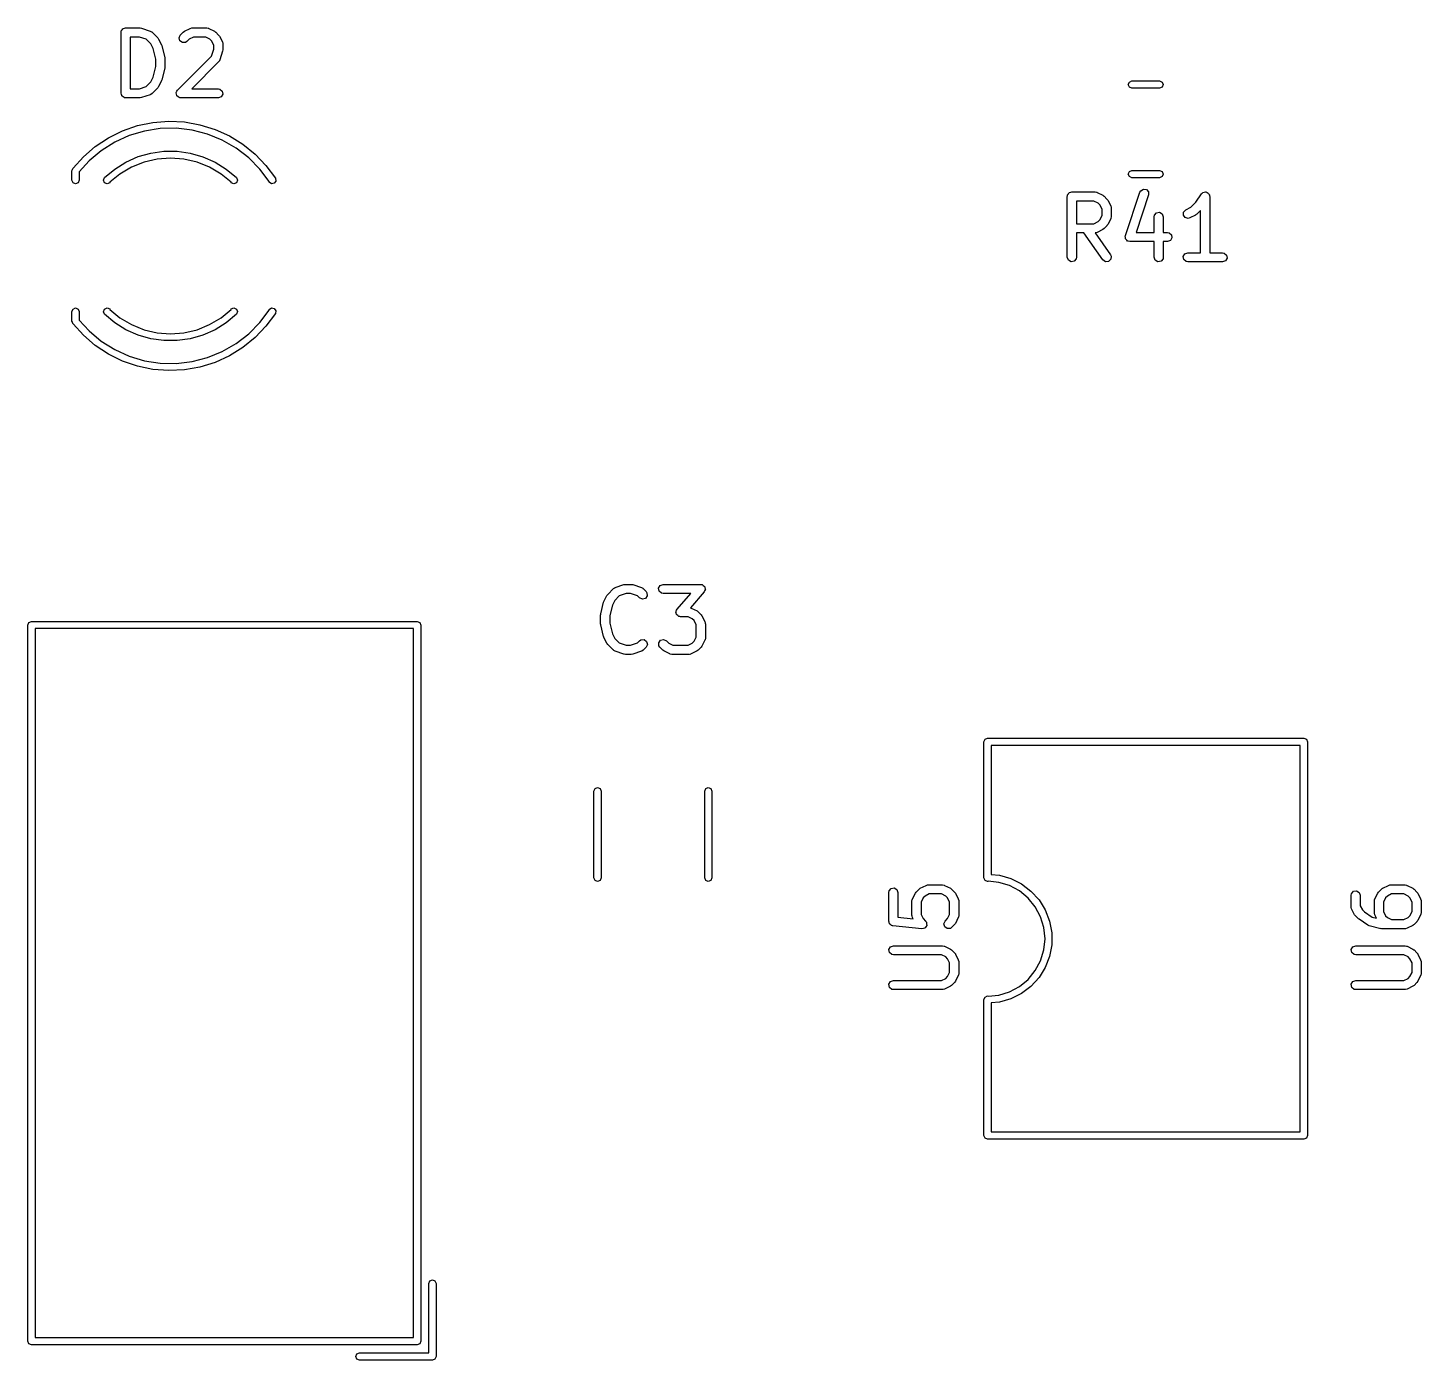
# Model space of a CAD drawing. Extents: x 51 to 223, y -135 to -33.
# Drawn here: x 110.85 to 133.75, y -115.6 to -93.71 of the extents above; entities that cross this region are included whole.
import ezdxf

# ---------------------------------------------------------------- set-up
doc = ezdxf.new("R2010")
doc.units = 0
doc.layers.add('BLACK', color=7, linetype='CONTINUOUS')

msp = doc.modelspace()

# ---------------------------------------------------------------- linework, layer by layer
at = {"layer": 'BLACK', "linetype": 'CONTINUOUS'}
for p, q in [((112.382, -93.7824), (112.384, -93.7726)), ((112.382, -94.7824), (112.382, -93.7824)), ((112.383, -93.7694), (112.385, -93.7665)), ((112.384, -93.7726), (112.383, -93.7694)), ((112.385, -93.7665), (112.386, -93.7567)), ((112.386, -93.7567), (112.399, -93.7418)), ((112.399, -93.7418), (112.409, -93.7249)), ((112.409, -93.7249), (112.415, -93.7226)), ((112.415, -93.7226), (112.419, -93.7174)), ((112.419, -93.7174), (112.439, -93.714)), ((112.439, -93.714), (112.457, -93.7074)), ((112.457, -93.7074), (112.695, -93.7074)), ((112.532, -93.8574), (112.532, -94.7074)), ((112.683, -93.8574), (112.532, -93.8574)), ((112.797, -93.8956), (112.683, -93.8574)), ((112.695, -93.7074), (112.717, -93.7113)), ((112.717, -93.7113), (112.719, -93.7112)), ((112.719, -93.7112), (112.862, -93.7588)), ((112.871, -93.9697), (112.797, -93.8956)), ((112.862, -93.7588), (112.884, -93.7713)), ((112.884, -93.7713), (112.887, -93.7751)), ((112.887, -93.7751), (112.891, -93.777)), ((112.891, -93.777), (112.986, -93.8722)), ((112.986, -93.8722), (112.999, -93.8906)), ((112.999, -93.8906), (113, -93.8917)), ((113, -93.8917), (113.048, -93.9869)), ((113.335, -93.8711), (113.356, -93.8246)), ((113.348, -93.9206), (113.335, -93.8711)), ((113.356, -93.8246), (113.404, -93.777)), ((113.404, -93.777), (113.422, -93.7641)), ((113.422, -93.7641), (113.423, -93.7629)), ((113.423, -93.7629), (113.519, -93.7153)), ((113.501, -93.8916), (113.462, -93.9307)), ((113.57, -93.8574), (113.501, -93.8916)), ((113.519, -93.7153), (113.544, -93.7079)), ((113.544, -93.7079), (113.548, -93.7089)), ((113.548, -93.7089), (113.552, -93.7074)), ((113.552, -93.7074), (113.79, -93.7074)), ((113.773, -93.8574), (113.57, -93.8574)), ((113.841, -93.8916), (113.773, -93.8574)), ((113.79, -93.7074), (113.816, -93.7119)), ((113.816, -93.7119), (113.819, -93.7148)), ((113.819, -93.7148), (113.824, -93.7153)), ((113.824, -93.7153), (113.919, -93.7629)), ((113.871, -93.922), (113.841, -93.8916)), ((113.919, -93.7629), (113.937, -93.7763)), ((113.937, -93.7763), (113.939, -93.777)), ((113.939, -93.777), (113.986, -93.8246)), ((113.986, -93.8246), (113.999, -93.843)), ((113.999, -93.843), (114, -93.8441)), ((114, -93.8441), (114.048, -93.9393)), ((112.91, -94.0467), (112.871, -93.9697)), ((112.953, -94.2202), (112.91, -94.0467)), ((113.048, -93.9869), (113.051, -93.9993)), ((113.051, -93.9993), (113.053, -94.0023)), ((113.053, -94.0023), (113.101, -94.1928)), ((113.39, -93.9501), (113.348, -93.9206)), ((113.441, -93.9456), (113.39, -93.9501)), ((113.462, -93.9307), (113.441, -93.9456)), ((113.868, -94.1704), (113.906, -94.0559)), ((113.906, -93.9906), (113.871, -93.922)), ((113.906, -94.0559), (113.906, -93.9906)), ((114.052, -94.0918), (114.004, -94.2347)), ((114.048, -93.9393), (114.055, -93.9643)), ((114.056, -94.0681), (114.052, -94.0902)), ((114.052, -94.0902), (114.052, -94.0918)), ((114.055, -93.9643), (114.054, -93.9686)), ((114.054, -93.9686), (114.056, -93.9729)), ((114.056, -93.9729), (114.056, -94.0681)), ((112.91, -94.5181), (112.953, -94.3446)), ((112.953, -94.3446), (112.953, -94.2202)), ((113.101, -94.1928), (113.102, -94.2077)), ((113.103, -94.3538), (113.101, -94.3686)), ((113.102, -94.2077), (113.103, -94.211)), ((113.103, -94.211), (113.103, -94.3538)), ((113.309, -94.7293), (113.868, -94.1704)), ((113.986, -94.264), (113.543, -94.7074)), ((113.988, -94.2599), (113.986, -94.264)), ((113.992, -94.2576), (113.988, -94.2599)), ((114.004, -94.2347), (113.992, -94.2576)), ((112.871, -94.5951), (112.91, -94.5181)), ((113.048, -94.5778), (113, -94.6731)), ((113.053, -94.5625), (113.048, -94.5743)), ((113.048, -94.5743), (113.048, -94.5778)), ((113.101, -94.372), (113.053, -94.5625)), ((113.101, -94.3686), (113.101, -94.372)), ((128.956, -94.5976), (128.998, -94.58)), ((128.998, -94.58), (129.452, -94.58)), ((129.452, -94.58), (129.494, -94.5976)), ((112.389, -94.8007), (112.382, -94.7824)), ((112.392, -94.8199), (112.389, -94.8007)), ((112.532, -94.7074), (112.683, -94.7074)), ((112.683, -94.7074), (112.797, -94.6692)), ((112.862, -94.8059), (112.719, -94.8535)), ((112.797, -94.6692), (112.871, -94.5951)), ((112.865, -94.8031), (112.862, -94.8059)), ((112.87, -94.8027), (112.865, -94.8031)), ((112.891, -94.7878), (112.87, -94.8027)), ((112.986, -94.6926), (112.891, -94.7878)), ((112.987, -94.6911), (112.986, -94.6926)), ((113, -94.6731), (112.987, -94.6911)), ((113.287, -94.7758), (113.288, -94.7727)), ((113.293, -94.7976), (113.287, -94.7758)), ((113.288, -94.7694), (113.299, -94.7498)), ((113.288, -94.7727), (113.288, -94.7694)), ((113.297, -94.8199), (113.293, -94.7976)), ((113.299, -94.7498), (113.309, -94.7293)), ((113.543, -94.7074), (113.981, -94.7074)), ((113.981, -94.7074), (114.006, -94.7119)), ((114.006, -94.7119), (114.046, -94.7449)), ((114.055, -94.7954), (114.029, -94.8398)), ((114.046, -94.7449), (114.055, -94.7954)), ((128.938, -94.64), (128.956, -94.5976)), ((128.956, -94.6824), (128.938, -94.64)), ((128.998, -94.7), (128.956, -94.6824)), ((129.452, -94.7), (128.998, -94.7)), ((129.494, -94.6824), (129.452, -94.7)), ((129.494, -94.5976), (129.512, -94.64)), ((129.512, -94.64), (129.494, -94.6824)), ((112.397, -94.8242), (112.392, -94.8199)), ((112.399, -94.8306), (112.397, -94.8242)), ((112.416, -94.8403), (112.399, -94.8306)), ((112.431, -94.8529), (112.416, -94.8403)), ((112.441, -94.8546), (112.431, -94.8529)), ((112.444, -94.8562), (112.441, -94.8546)), ((112.447, -94.8557), (112.444, -94.8562)), ((112.457, -94.8574), (112.447, -94.8557)), ((112.695, -94.8574), (112.457, -94.8574)), ((112.697, -94.8568), (112.695, -94.8574)), ((112.719, -94.8535), (112.697, -94.8568)), ((113.299, -94.8221), (113.297, -94.8199)), ((113.3, -94.8254), (113.299, -94.8221)), ((113.319, -94.8383), (113.3, -94.8254)), ((113.336, -94.8529), (113.319, -94.8383)), ((113.341, -94.8537), (113.336, -94.8529)), ((113.342, -94.8548), (113.341, -94.8537)), ((113.346, -94.8545), (113.342, -94.8548)), ((113.362, -94.8574), (113.346, -94.8545)), ((113.981, -94.8574), (113.362, -94.8574)), ((114.029, -94.8398), (113.981, -94.8574)), ((112.652, -95.3132), (112.906, -95.2605)), ((112.906, -95.2605), (113.165, -95.2402)), ((113.165, -95.2402), (113.424, -95.2528)), ((113.424, -95.2528), (113.679, -95.298)), ((112.174, -95.5122), (112.407, -95.3975)), ((112.516, -95.4784), (112.278, -95.5868)), ((112.407, -95.3975), (112.652, -95.3132)), ((112.768, -95.4033), (112.516, -95.4784)), ((113.027, -95.3628), (112.768, -95.4033)), ((113.289, -95.3578), (113.027, -95.3628)), ((113.549, -95.3882), (113.289, -95.3578)), ((113.803, -95.4536), (113.549, -95.3882)), ((113.679, -95.298), (113.927, -95.375)), ((114.046, -95.5527), (113.803, -95.4536)), ((113.927, -95.375), (114.163, -95.4828)), ((114.163, -95.4828), (114.383, -95.6194)), ((111.762, -95.8245), (111.958, -95.6553)), ((112.056, -95.7265), (111.855, -95.8949)), ((111.958, -95.6553), (112.174, -95.5122)), ((112.278, -95.5868), (112.056, -95.7265)), ((114.273, -95.6837), (114.046, -95.5527)), ((114.48, -95.8442), (114.273, -95.6837)), ((114.383, -95.6194), (114.585, -95.7828)), ((111.593, -96.0113), (111.762, -95.8245)), ((111.855, -95.8949), (111.695, -96.0708)), ((112.279, -96.0272), (112.463, -95.9121)), ((112.463, -95.9121), (112.662, -95.8238)), ((112.759, -95.9132), (112.554, -95.996)), ((112.662, -95.8238), (112.871, -95.764)), ((112.974, -95.8627), (112.759, -95.9132)), ((112.871, -95.764), (113.086, -95.7338)), ((113.195, -95.8458), (112.974, -95.8627)), ((113.086, -95.7338), (113.304, -95.7338)), ((113.416, -95.8627), (113.195, -95.8458)), ((113.304, -95.7338), (113.519, -95.764)), ((113.631, -95.9132), (113.416, -95.8627)), ((113.519, -95.764), (113.728, -95.8239)), ((113.837, -95.9961), (113.631, -95.9132)), ((113.728, -95.8239), (113.927, -95.9123)), ((113.927, -95.9123), (114.111, -96.0274)), ((114.664, -96.0313), (114.48, -95.8442)), ((114.585, -95.7828), (114.764, -95.9703)), ((111.575, -96.054), (111.583, -96.0347)), ((111.575, -96.21), (111.575, -96.054)), ((111.583, -96.0347), (111.588, -96.0172)), ((111.588, -96.0172), (111.592, -96.0126)), ((111.588, -96.0172), (111.588, -96.0172)), ((111.592, -96.0126), (111.593, -96.0116)), ((111.593, -96.0116), (111.593, -96.0113)), ((111.695, -96.0708), (111.695, -96.21)), ((112.094, -96.2089), (112.112, -96.1668)), ((112.112, -96.1668), (112.279, -96.0272)), ((112.112, -96.1668), (112.112, -96.1668)), ((112.363, -96.1092), (112.199, -96.2446)), ((112.554, -95.996), (112.363, -96.1092)), ((114.027, -96.1093), (113.837, -95.9961)), ((114.191, -96.2448), (114.027, -96.1093)), ((114.111, -96.0274), (114.278, -96.167)), ((114.278, -96.167), (114.296, -96.2091)), ((114.815, -96.234), (114.664, -96.0313)), ((114.764, -95.9703), (114.918, -96.1789)), ((114.918, -96.1789), (114.926, -96.224)), ((128.938, -96.11), (128.956, -96.0676)), ((128.956, -96.1524), (128.938, -96.11)), ((128.956, -96.0676), (128.998, -96.05)), ((128.998, -96.17), (128.956, -96.1524)), ((128.998, -96.05), (129.452, -96.05)), ((129.452, -96.17), (128.998, -96.17)), ((129.452, -96.05), (129.494, -96.0676)), ((129.494, -96.1524), (129.452, -96.17)), ((129.494, -96.0676), (129.512, -96.11)), ((129.512, -96.11), (129.494, -96.1524)), ((111.593, -96.2524), (111.575, -96.21)), ((111.635, -96.27), (111.593, -96.2524)), ((111.677, -96.2524), (111.635, -96.27)), ((111.695, -96.21), (111.677, -96.2524)), ((112.111, -96.2516), (112.094, -96.2089)), ((112.153, -96.27), (112.111, -96.2516)), ((112.196, -96.2532), (112.153, -96.27)), ((112.199, -96.2446), (112.196, -96.2532)), ((114.194, -96.2534), (114.191, -96.2448)), ((114.237, -96.2702), (114.194, -96.2534)), ((114.279, -96.2518), (114.237, -96.2702)), ((114.296, -96.2091), (114.279, -96.2518)), ((114.817, -96.2439), (114.815, -96.234)), ((114.855, -96.27), (114.817, -96.2439)), ((114.9, -96.2618), (114.855, -96.27)), ((114.926, -96.224), (114.9, -96.2618)), ((127.969, -96.4176), (127.973, -96.4124)), ((127.973, -96.4124), (127.992, -96.409)), ((127.992, -96.409), (128.011, -96.4024)), ((128.011, -96.4024), (128.392, -96.4024)), ((128.392, -96.4024), (128.417, -96.4069)), ((128.417, -96.4069), (128.421, -96.4098)), ((128.421, -96.4098), (128.425, -96.4103)), ((128.425, -96.4103), (128.52, -96.4579)), ((128.892, -97.1203), (129.13, -96.406)), ((129.13, -96.406), (129.142, -96.3831)), ((129.142, -96.3831), (129.186, -96.3563)), ((129.186, -96.3563), (129.237, -96.3638)), ((129.237, -96.3638), (129.271, -96.4022)), ((129.271, -96.4022), (129.272, -96.4535)), ((130.139, -96.4358), (130.157, -96.4169)), ((130.157, -96.4169), (130.161, -96.4157)), ((130.161, -96.4157), (130.164, -96.4124)), ((130.164, -96.4124), (130.185, -96.4086)), ((130.185, -96.4086), (130.206, -96.4025)), ((130.206, -96.4025), (130.21, -96.4043)), ((130.21, -96.4043), (130.214, -96.4035)), ((130.214, -96.4035), (130.233, -96.4144)), ((130.233, -96.4144), (130.253, -96.4231)), ((127.936, -96.4774), (127.937, -96.4676)), ((127.936, -97.4774), (127.936, -96.4774)), ((127.937, -96.4644), (127.939, -96.4615)), ((127.937, -96.4676), (127.937, -96.4644)), ((127.939, -96.4615), (127.94, -96.4517)), ((127.94, -96.4517), (127.953, -96.4368)), ((127.953, -96.4368), (127.963, -96.4199)), ((127.963, -96.4199), (127.969, -96.4176)), ((128.086, -96.5524), (128.086, -96.9262)), ((128.374, -96.5524), (128.086, -96.5524)), ((128.442, -96.5866), (128.374, -96.5524)), ((128.473, -96.617), (128.442, -96.5866)), ((128.507, -96.6856), (128.473, -96.617)), ((128.52, -96.4579), (128.538, -96.4713)), ((128.538, -96.4713), (128.54, -96.472)), ((128.54, -96.472), (128.588, -96.5196)), ((128.588, -96.5196), (128.6, -96.538)), ((128.6, -96.538), (128.602, -96.5391)), ((128.602, -96.5391), (128.649, -96.6343)), ((128.649, -96.6343), (128.657, -96.6593)), ((129.272, -96.4535), (129.067, -97.069)), ((129.966, -96.6538), (130.048, -96.5725)), ((130.048, -96.5725), (130.139, -96.4358)), ((130.253, -96.4231), (130.255, -96.427)), ((130.255, -96.427), (130.259, -96.4292)), ((130.259, -96.4292), (130.266, -96.4496)), ((130.266, -96.4496), (130.276, -96.4691)), ((130.276, -96.4691), (130.275, -96.4733)), ((130.275, -96.4733), (130.276, -96.4774)), ((130.276, -96.4774), (130.276, -97.4024)), ((128.442, -96.8919), (128.473, -96.8615)), ((128.473, -96.8615), (128.507, -96.793)), ((128.507, -96.793), (128.507, -96.6856)), ((128.649, -96.8443), (128.602, -96.9395)), ((128.65, -96.8398), (128.649, -96.8443)), ((128.653, -96.8364), (128.65, -96.8398)), ((128.657, -96.8107), (128.653, -96.8364)), ((128.657, -96.6593), (128.656, -96.6636)), ((128.656, -96.6636), (128.657, -96.6679)), ((128.657, -96.6679), (128.657, -96.8107)), ((129.364, -96.8107), (129.369, -96.7851)), ((129.364, -97.069), (129.364, -96.8107)), ((129.369, -96.7851), (129.402, -96.7458)), ((129.402, -96.7458), (129.452, -96.7369)), ((129.452, -96.7369), (129.497, -96.7625)), ((129.497, -96.7625), (129.514, -96.8107)), ((129.514, -96.8107), (129.514, -97.069)), ((129.844, -96.7845), (129.847, -96.7333)), ((129.874, -96.8257), (129.844, -96.7845)), ((129.847, -96.7333), (129.882, -96.696)), ((129.924, -96.8376), (129.874, -96.8257)), ((129.882, -96.696), (129.966, -96.6538)), ((129.949, -96.8302), (129.924, -96.8376)), ((130.044, -96.7826), (129.949, -96.8302)), ((130.045, -96.7814), (130.044, -96.7826)), ((130.064, -96.7685), (130.045, -96.7814)), ((130.126, -96.7061), (130.064, -96.7685)), ((130.126, -97.4024), (130.126, -96.7061)), ((128.086, -96.9262), (128.374, -96.9262)), ((128.21, -97.0762), (128.086, -97.0762)), ((128.086, -97.0762), (128.086, -97.4774)), ((128.521, -97.5204), (128.21, -97.0762)), ((128.374, -96.9262), (128.442, -96.8919)), ((128.396, -97.0747), (128.393, -97.0758)), ((128.393, -97.0758), (128.644, -97.4344)), ((128.4, -97.0757), (128.396, -97.0747)), ((128.425, -97.0683), (128.4, -97.0757)), ((128.52, -97.0207), (128.425, -97.0683)), ((128.522, -97.0195), (128.52, -97.0207)), ((128.54, -97.0066), (128.522, -97.0195)), ((128.588, -96.959), (128.54, -97.0066)), ((128.602, -96.9395), (128.588, -96.9575)), ((128.588, -96.9575), (128.588, -96.959)), ((129.067, -97.069), (129.364, -97.069)), ((129.514, -97.069), (129.582, -97.069)), ((129.582, -97.069), (129.608, -97.0736)), ((129.608, -97.0736), (129.647, -97.1065)), ((128.889, -97.131), (128.892, -97.1261)), ((128.893, -97.1512), (128.889, -97.131)), ((128.892, -97.1261), (128.892, -97.1203)), ((128.893, -97.1716), (128.893, -97.1512)), ((128.897, -97.1759), (128.893, -97.1716)), ((128.898, -97.1815), (128.897, -97.1759)), ((128.914, -97.1947), (128.898, -97.1815)), ((128.927, -97.21), (128.914, -97.1947)), ((128.933, -97.2108), (128.927, -97.21)), ((128.937, -97.2145), (128.933, -97.2108)), ((128.963, -97.219), (128.937, -97.2145)), ((129.364, -97.219), (128.963, -97.219)), ((129.364, -97.4774), (129.364, -97.219)), ((129.582, -97.219), (129.514, -97.219)), ((129.514, -97.219), (129.514, -97.4774)), ((129.63, -97.2015), (129.582, -97.219)), ((129.656, -97.1571), (129.63, -97.2015)), ((129.647, -97.1065), (129.656, -97.1571)), ((127.953, -97.5256), (127.936, -97.4774)), ((127.998, -97.5512), (127.953, -97.5256)), ((128.048, -97.5423), (127.998, -97.5512)), ((128.081, -97.503), (128.048, -97.5423)), ((128.086, -97.4774), (128.081, -97.503)), ((128.563, -97.5498), (128.521, -97.5204)), ((128.614, -97.5454), (128.563, -97.5498)), ((128.65, -97.5091), (128.614, -97.5454)), ((128.644, -97.4344), (128.655, -97.458)), ((128.655, -97.458), (128.65, -97.5091)), ((129.382, -97.5256), (129.364, -97.4774)), ((129.426, -97.5512), (129.382, -97.5256)), ((129.477, -97.5423), (129.426, -97.5512)), ((129.51, -97.503), (129.477, -97.5423)), ((129.514, -97.4774), (129.51, -97.503)), ((129.842, -97.4644), (129.867, -97.4199)), ((129.851, -97.5149), (129.842, -97.4644)), ((129.89, -97.5479), (129.851, -97.5149)), ((129.867, -97.4199), (129.915, -97.4024)), ((129.915, -97.5524), (129.89, -97.5479)), ((129.915, -97.4024), (130.126, -97.4024)), ((130.487, -97.5524), (129.915, -97.5524)), ((130.276, -97.4024), (130.487, -97.4024)), ((130.487, -97.4024), (130.513, -97.4069)), ((130.535, -97.5348), (130.487, -97.5524)), ((130.513, -97.4069), (130.552, -97.4399)), ((130.561, -97.4904), (130.535, -97.5348)), ((130.552, -97.4399), (130.561, -97.4904)), ((111.575, -98.37), (111.593, -98.3276)), ((111.575, -98.526), (111.575, -98.37)), ((111.593, -98.3276), (111.635, -98.31)), ((111.635, -98.31), (111.677, -98.3276)), ((111.677, -98.3276), (111.695, -98.37)), ((111.695, -98.37), (111.695, -98.5092)), ((112.094, -98.3711), (112.111, -98.3284)), ((112.112, -98.4132), (112.094, -98.3711)), ((112.111, -98.3284), (112.153, -98.31)), ((112.279, -98.5528), (112.112, -98.4132)), ((112.112, -98.4132), (112.112, -98.4132)), ((112.153, -98.31), (112.196, -98.3268)), ((112.196, -98.3268), (112.199, -98.3354)), ((112.199, -98.3354), (112.363, -98.4708)), ((112.363, -98.4708), (112.554, -98.584)), ((113.837, -98.5839), (114.027, -98.4707)), ((114.027, -98.4707), (114.191, -98.3352)), ((114.278, -98.413), (114.111, -98.5526)), ((114.191, -98.3352), (114.194, -98.3266)), ((114.194, -98.3266), (114.237, -98.3098)), ((114.237, -98.3098), (114.279, -98.3282)), ((114.296, -98.3709), (114.278, -98.413)), ((114.279, -98.3282), (114.296, -98.3709)), ((114.664, -98.5487), (114.815, -98.346)), ((114.918, -98.4011), (114.764, -98.6097)), ((114.815, -98.346), (114.817, -98.3361)), ((114.817, -98.3361), (114.855, -98.31)), ((114.855, -98.31), (114.9, -98.3182)), ((114.9, -98.3182), (114.926, -98.3559)), ((114.926, -98.3559), (114.918, -98.4011)), ((111.583, -98.5453), (111.575, -98.526)), ((111.588, -98.5628), (111.583, -98.5453)), ((111.592, -98.5674), (111.588, -98.5628)), ((111.588, -98.5628), (111.588, -98.5628)), ((111.593, -98.5684), (111.592, -98.5674)), ((111.593, -98.5687), (111.593, -98.5684)), ((111.762, -98.7555), (111.593, -98.5687)), ((111.695, -98.5092), (111.855, -98.6851)), ((111.855, -98.6851), (112.056, -98.8535)), ((112.463, -98.6679), (112.279, -98.5528)), ((112.662, -98.7562), (112.463, -98.6679)), ((112.554, -98.584), (112.759, -98.6668)), ((112.759, -98.6668), (112.974, -98.7173)), ((113.416, -98.7173), (113.631, -98.6668)), ((113.631, -98.6668), (113.837, -98.5839)), ((113.927, -98.6677), (113.728, -98.7561)), ((114.111, -98.5526), (113.927, -98.6677)), ((114.48, -98.7358), (114.664, -98.5487)), ((114.764, -98.6097), (114.585, -98.7972)), ((111.958, -98.9247), (111.762, -98.7555)), ((112.174, -99.0678), (111.958, -98.9247)), ((112.056, -98.8535), (112.278, -98.9932)), ((112.871, -98.816), (112.662, -98.7562)), ((113.086, -98.8462), (112.871, -98.816)), ((112.974, -98.7173), (113.195, -98.7342)), ((113.304, -98.8462), (113.086, -98.8462)), ((113.195, -98.7342), (113.416, -98.7173)), ((113.519, -98.816), (113.304, -98.8462)), ((113.728, -98.7561), (113.519, -98.816)), ((114.046, -99.0273), (114.273, -98.8963)), ((114.273, -98.8963), (114.48, -98.7358)), ((114.585, -98.7972), (114.383, -98.9606)), ((112.407, -99.1825), (112.174, -99.0678)), ((112.278, -98.9932), (112.516, -99.1016)), ((112.516, -99.1016), (112.768, -99.1767)), ((113.549, -99.1918), (113.803, -99.1264)), ((113.803, -99.1264), (114.046, -99.0273)), ((114.163, -99.0972), (113.927, -99.205)), ((114.383, -98.9606), (114.163, -99.0972)), ((112.652, -99.2668), (112.407, -99.1825)), ((112.906, -99.3195), (112.652, -99.2668)), ((112.768, -99.1767), (113.027, -99.2172)), ((113.165, -99.3398), (112.906, -99.3195)), ((113.027, -99.2172), (113.289, -99.2222)), ((113.424, -99.3272), (113.165, -99.3398)), ((113.289, -99.2222), (113.549, -99.1918)), ((113.679, -99.282), (113.424, -99.3272)), ((113.927, -99.205), (113.679, -99.282)), ((120.32, -103.132), (120.367, -103.037)), ((120.367, -103.037), (120.381, -103.019)), ((120.381, -103.017), (120.477, -102.922)), ((120.381, -103.019), (120.381, -103.017)), ((120.477, -102.922), (120.498, -102.907)), ((120.57, -103.041), (120.496, -103.115)), ((120.498, -102.907), (120.503, -102.907)), ((120.503, -102.907), (120.506, -102.904)), ((120.506, -102.904), (120.649, -102.856)), ((120.685, -103.002), (120.57, -103.041)), ((120.649, -102.856), (120.671, -102.853)), ((120.671, -102.853), (120.673, -102.852)), ((120.673, -102.852), (120.768, -102.852)), ((120.756, -103.002), (120.685, -103.002)), ((120.87, -103.041), (120.756, -103.002)), ((120.768, -102.852), (120.79, -102.856)), ((120.79, -102.856), (120.792, -102.856)), ((120.792, -102.856), (120.934, -102.904)), ((120.905, -103.076), (120.87, -103.041)), ((120.934, -102.904), (120.957, -102.916)), ((120.957, -102.916), (120.96, -102.92)), ((120.96, -102.92), (120.964, -102.922)), ((120.964, -102.922), (121.011, -102.97)), ((121.031, -103.042), (121.001, -103.084)), ((121.011, -102.97), (121.026, -102.991)), ((121.026, -102.991), (121.031, -103.042)), ((121.218, -102.914), (121.243, -102.87)), ((121.227, -102.965), (121.218, -102.914)), ((121.266, -102.998), (121.227, -102.965)), ((121.243, -102.87), (121.292, -102.852)), ((121.292, -103.002), (121.266, -102.998)), ((121.292, -102.852), (121.911, -102.852)), ((121.745, -103.002), (121.292, -103.002)), ((121.521, -103.259), (121.745, -103.002)), ((121.967, -102.977), (121.74, -103.237)), ((121.911, -102.852), (121.922, -102.854)), ((121.922, -102.854), (121.925, -102.854)), ((121.925, -102.854), (121.928, -102.855)), ((121.928, -102.855), (121.936, -102.857)), ((121.936, -102.857), (121.952, -102.87)), ((121.952, -102.87), (121.969, -102.88)), ((121.974, -102.958), (121.967, -102.977)), ((121.969, -102.88), (121.971, -102.886)), ((121.971, -102.886), (121.976, -102.89)), ((121.985, -102.94), (121.974, -102.958)), ((121.976, -102.89), (121.979, -102.91)), ((121.979, -102.91), (121.986, -102.929)), ((121.986, -102.929), (121.984, -102.935)), ((121.984, -102.935), (121.985, -102.94)), ((120.267, -103.338), (120.314, -103.147)), ((120.314, -103.147), (120.319, -103.135)), ((120.319, -103.135), (120.32, -103.132)), ((120.458, -103.192), (120.414, -103.365)), ((120.496, -103.115), (120.458, -103.192)), ((120.952, -103.097), (120.905, -103.076)), ((121.001, -103.084), (120.952, -103.097)), ((121.504, -103.295), (121.514, -103.278)), ((121.514, -103.278), (121.521, -103.259)), ((121.74, -103.237), (121.746, -103.238)), ((121.746, -103.238), (121.749, -103.241)), ((121.749, -103.241), (121.754, -103.241)), ((121.754, -103.241), (121.849, -103.289)), ((110.85, -103.52), (110.868, -103.478)), ((110.868, -103.478), (110.91, -103.46)), ((110.91, -103.46), (117.25, -103.46)), ((117.25, -103.46), (117.292, -103.478)), ((117.292, -103.478), (117.31, -103.52)), ((120.264, -103.356), (120.267, -103.341)), ((120.264, -103.499), (120.264, -103.356)), ((120.265, -103.502), (120.264, -103.499)), ((120.267, -103.517), (120.265, -103.502)), ((120.267, -103.341), (120.267, -103.338)), ((120.314, -103.707), (120.267, -103.517)), ((120.414, -103.365), (120.414, -103.49)), ((120.414, -103.49), (120.458, -103.663)), ((121.502, -103.307), (121.505, -103.301)), ((121.509, -103.326), (121.502, -103.307)), ((121.505, -103.301), (121.504, -103.295)), ((121.512, -103.346), (121.509, -103.326)), ((121.517, -103.35), (121.512, -103.346)), ((121.519, -103.355), (121.517, -103.35)), ((121.536, -103.366), (121.519, -103.355)), ((121.552, -103.379), (121.536, -103.366)), ((121.56, -103.38), (121.552, -103.379)), ((121.563, -103.382), (121.56, -103.38)), ((121.566, -103.381), (121.563, -103.382)), ((121.577, -103.383), (121.566, -103.381)), ((121.703, -103.383), (121.577, -103.383)), ((121.771, -103.418), (121.703, -103.383)), ((121.801, -103.448), (121.771, -103.418)), ((121.836, -103.517), (121.801, -103.448)), ((121.836, -103.719), (121.836, -103.517)), ((121.849, -103.289), (121.867, -103.302)), ((121.867, -103.302), (121.869, -103.303)), ((121.869, -103.303), (121.916, -103.351)), ((121.916, -103.351), (121.929, -103.369)), ((121.929, -103.369), (121.93, -103.37)), ((121.93, -103.37), (121.978, -103.465)), ((121.978, -103.465), (121.985, -103.49)), ((121.985, -103.49), (121.984, -103.495)), ((121.984, -103.495), (121.986, -103.499)), ((121.986, -103.499), (121.986, -103.737)), ((110.85, -115.29), (110.85, -103.52)), ((110.97, -103.58), (110.97, -115.23)), ((117.19, -103.58), (110.97, -103.58)), ((117.19, -115.23), (117.19, -103.58)), ((117.31, -103.52), (117.31, -115.29)), ((120.316, -103.71), (120.314, -103.707)), ((120.32, -103.723), (120.316, -103.71)), ((120.367, -103.818), (120.32, -103.723)), ((120.458, -103.663), (120.496, -103.74)), ((120.496, -103.74), (120.57, -103.814)), ((121.801, -103.788), (121.836, -103.719)), ((121.986, -103.737), (121.981, -103.763)), ((120.369, -103.819), (120.367, -103.818)), ((120.381, -103.838), (120.369, -103.819)), ((120.477, -103.933), (120.381, -103.838)), ((120.481, -103.935), (120.477, -103.933)), ((120.483, -103.939), (120.481, -103.935)), ((120.506, -103.951), (120.483, -103.939)), ((120.649, -103.999), (120.506, -103.951)), ((120.57, -103.814), (120.685, -103.852)), ((120.685, -103.852), (120.756, -103.852)), ((120.756, -103.852), (120.87, -103.814)), ((120.934, -103.951), (120.792, -103.999)), ((120.87, -103.814), (120.905, -103.779)), ((120.905, -103.779), (120.927, -103.764)), ((120.927, -103.764), (120.978, -103.76)), ((120.938, -103.948), (120.934, -103.951)), ((120.942, -103.948), (120.938, -103.948)), ((120.964, -103.933), (120.942, -103.948)), ((121.011, -103.885), (120.964, -103.933)), ((120.978, -103.76), (121.02, -103.789)), ((121.033, -103.839), (121.011, -103.885)), ((121.02, -103.789), (121.033, -103.839)), ((121.219, -103.813), (121.249, -103.771)), ((121.224, -103.864), (121.219, -103.813)), ((121.239, -103.885), (121.224, -103.864)), ((121.286, -103.933), (121.239, -103.885)), ((121.249, -103.771), (121.298, -103.757)), ((121.288, -103.933), (121.286, -103.933)), ((121.306, -103.947), (121.288, -103.933)), ((121.298, -103.757), (121.345, -103.779)), ((121.401, -103.994), (121.306, -103.947)), ((121.345, -103.779), (121.384, -103.818)), ((121.384, -103.818), (121.452, -103.852)), ((121.452, -103.852), (121.703, -103.852)), ((121.703, -103.852), (121.771, -103.818)), ((121.849, -103.947), (121.754, -103.994)), ((121.771, -103.818), (121.801, -103.788)), ((121.85, -103.946), (121.849, -103.947)), ((121.869, -103.933), (121.85, -103.946)), ((121.916, -103.885), (121.869, -103.933)), ((121.917, -103.884), (121.916, -103.885)), ((121.93, -103.866), (121.917, -103.884)), ((121.978, -103.77), (121.93, -103.866)), ((121.981, -103.763), (121.978, -103.766)), ((121.978, -103.766), (121.978, -103.77)), ((120.651, -103.998), (120.649, -103.999)), ((120.673, -104.002), (120.651, -103.998)), ((120.768, -104.002), (120.673, -104.002)), ((120.769, -104.002), (120.768, -104.002)), ((120.792, -103.999), (120.769, -104.002)), ((121.405, -103.995), (121.401, -103.994)), ((121.409, -103.998), (121.405, -103.995)), ((121.435, -104.002), (121.409, -103.998)), ((121.72, -104.002), (121.435, -104.002)), ((121.724, -104.001), (121.72, -104.002)), ((121.729, -104.002), (121.724, -104.001)), ((121.754, -103.994), (121.729, -104.002)), ((126.565, -105.44), (126.583, -105.398)), ((126.565, -107.675), (126.565, -105.44)), ((126.583, -105.398), (126.625, -105.38)), ((126.625, -105.38), (131.825, -105.38)), ((126.685, -105.5), (126.685, -107.621)), ((131.765, -105.5), (126.685, -105.5)), ((131.765, -111.85), (131.765, -105.5)), ((131.825, -105.38), (131.867, -105.398)), ((131.867, -105.398), (131.885, -105.44)), ((131.885, -105.44), (131.885, -111.91)), ((120.155, -106.251), (120.173, -106.209)), ((120.155, -107.674), (120.155, -106.251)), ((120.173, -106.209), (120.215, -106.191)), ((120.215, -106.191), (120.257, -106.209)), ((120.257, -106.209), (120.275, -106.251)), ((120.275, -106.251), (120.275, -107.674)), ((121.975, -106.251), (121.993, -106.209)), ((121.975, -107.674), (121.975, -106.251)), ((121.993, -106.209), (122.035, -106.191)), ((122.035, -106.191), (122.077, -106.209)), ((122.077, -106.209), (122.095, -106.251)), ((122.095, -106.251), (122.095, -107.674)), ((126.685, -107.621), (126.82, -107.633)), ((126.82, -107.633), (127.008, -107.687)), ((120.173, -107.716), (120.155, -107.674)), ((120.215, -107.734), (120.173, -107.716)), ((120.257, -107.716), (120.215, -107.734)), ((120.275, -107.674), (120.257, -107.716)), ((121.993, -107.716), (121.975, -107.674)), ((122.035, -107.734), (121.993, -107.716)), ((122.077, -107.716), (122.035, -107.734)), ((122.095, -107.674), (122.077, -107.716)), ((125.007, -107.887), (125.04, -107.848)), ((125.04, -107.848), (125.09, -107.839)), ((125.09, -107.839), (125.135, -107.865)), ((125.135, -107.865), (125.152, -107.913)), ((125.453, -107.908), (125.501, -107.86)), ((125.501, -107.86), (125.519, -107.847)), ((125.519, -107.847), (125.52, -107.846)), ((125.52, -107.846), (125.615, -107.798)), ((125.615, -107.798), (125.64, -107.791)), ((125.64, -107.791), (125.645, -107.792)), ((125.645, -107.792), (125.649, -107.79)), ((125.649, -107.79), (125.887, -107.79)), ((125.887, -107.79), (125.913, -107.795)), ((125.913, -107.795), (125.916, -107.798)), ((125.916, -107.798), (125.92, -107.798)), ((125.92, -107.798), (126.016, -107.846)), ((126.016, -107.846), (126.034, -107.859)), ((126.034, -107.859), (126.035, -107.86)), ((126.035, -107.86), (126.083, -107.908)), ((126.583, -107.717), (126.565, -107.675)), ((126.625, -107.735), (126.583, -107.717)), ((126.629, -107.733), (126.625, -107.735)), ((126.634, -107.731), (126.629, -107.733)), ((126.809, -107.749), (126.634, -107.731)), ((126.986, -107.802), (126.809, -107.749)), ((127.15, -107.89), (126.986, -107.802)), ((127.008, -107.687), (127.183, -107.774)), ((127.183, -107.774), (127.339, -107.892)), ((133.053, -107.908), (133.101, -107.86)), ((133.101, -107.86), (133.119, -107.847)), ((133.119, -107.847), (133.12, -107.846)), ((133.12, -107.846), (133.215, -107.798)), ((133.215, -107.798), (133.24, -107.791)), ((133.24, -107.791), (133.245, -107.792)), ((133.245, -107.792), (133.249, -107.79)), ((133.249, -107.79), (133.487, -107.79)), ((133.487, -107.79), (133.513, -107.795)), ((133.513, -107.795), (133.516, -107.798)), ((133.516, -107.798), (133.52, -107.798)), ((133.52, -107.798), (133.616, -107.846)), ((133.616, -107.846), (133.634, -107.859)), ((133.634, -107.859), (133.635, -107.86)), ((133.635, -107.86), (133.683, -107.908)), ((125.002, -107.913), (125.007, -107.887)), ((125.002, -108.389), (125.002, -107.913)), ((125.152, -107.913), (125.152, -108.321)), ((125.383, -108.056), (125.388, -108.03)), ((125.383, -108.294), (125.383, -108.056)), ((125.388, -108.03), (125.391, -108.027)), ((125.391, -108.022), (125.439, -107.927)), ((125.391, -108.027), (125.391, -108.022)), ((125.439, -107.927), (125.452, -107.909)), ((125.452, -107.909), (125.453, -107.908)), ((125.568, -108.005), (125.533, -108.074)), ((125.533, -108.074), (125.533, -108.276)), ((125.598, -107.975), (125.568, -108.005)), ((125.667, -107.94), (125.598, -107.975)), ((125.869, -107.94), (125.667, -107.94)), ((125.938, -107.975), (125.869, -107.94)), ((125.968, -108.005), (125.938, -107.975)), ((126.002, -108.074), (125.968, -108.005)), ((126.002, -108.276), (126.002, -108.074)), ((126.083, -107.908), (126.096, -107.926)), ((126.096, -107.926), (126.097, -107.927)), ((126.097, -107.927), (126.144, -108.022)), ((126.144, -108.022), (126.152, -108.047)), ((126.152, -108.047), (126.151, -108.052)), ((126.151, -108.052), (126.152, -108.056)), ((126.152, -108.056), (126.152, -108.294)), ((127.293, -108.007), (127.15, -107.89)), ((127.41, -108.15), (127.293, -108.007)), ((127.339, -107.892), (127.471, -108.036)), ((127.471, -108.036), (127.574, -108.203)), ((132.602, -107.961), (132.607, -107.935)), ((132.602, -108.151), (132.602, -107.961)), ((132.607, -107.935), (132.64, -107.896)), ((132.64, -107.896), (132.69, -107.887)), ((132.69, -107.887), (132.735, -107.913)), ((132.735, -107.913), (132.752, -107.961)), ((132.752, -107.961), (132.752, -108.133)), ((132.983, -108.056), (132.988, -108.03)), ((132.983, -108.246), (132.983, -108.056)), ((132.988, -108.03), (132.991, -108.027)), ((132.991, -108.022), (133.039, -107.927)), ((132.991, -108.027), (132.991, -108.022)), ((133.039, -107.927), (133.052, -107.909)), ((133.052, -107.909), (133.053, -107.908)), ((133.168, -108.005), (133.133, -108.074)), ((133.133, -108.074), (133.133, -108.229)), ((133.198, -107.975), (133.168, -108.005)), ((133.267, -107.94), (133.198, -107.975)), ((133.469, -107.94), (133.267, -107.94)), ((133.538, -107.975), (133.469, -107.94)), ((133.568, -108.005), (133.538, -107.975)), ((133.602, -108.074), (133.568, -108.005)), ((133.602, -108.229), (133.602, -108.074)), ((133.683, -107.908), (133.696, -107.926)), ((133.696, -107.926), (133.697, -107.927)), ((133.697, -107.927), (133.744, -108.022)), ((133.744, -108.022), (133.752, -108.047)), ((133.752, -108.047), (133.751, -108.052)), ((133.751, -108.052), (133.752, -108.056)), ((133.752, -108.056), (133.752, -108.246)), ((125.152, -108.321), (125.401, -108.346)), ((125.385, -108.298), (125.383, -108.294)), ((125.384, -108.303), (125.385, -108.298)), ((125.391, -108.328), (125.384, -108.303)), ((125.533, -108.276), (125.568, -108.345)), ((125.968, -108.345), (126.002, -108.276)), ((126.145, -108.323), (126.144, -108.328)), ((126.148, -108.32), (126.145, -108.323)), ((126.152, -108.294), (126.148, -108.32)), ((127.498, -108.314), (127.41, -108.15)), ((127.551, -108.491), (127.498, -108.314)), ((127.574, -108.203), (127.645, -108.385)), ((132.604, -108.155), (132.602, -108.151)), ((132.603, -108.16), (132.604, -108.155)), ((132.61, -108.185), (132.603, -108.16)), ((132.658, -108.28), (132.61, -108.185)), ((132.659, -108.281), (132.658, -108.28)), ((132.672, -108.299), (132.659, -108.281)), ((132.72, -108.347), (132.672, -108.299)), ((132.752, -108.133), (132.787, -108.202)), ((132.787, -108.202), (132.82, -108.236)), ((132.82, -108.236), (132.946, -108.32)), ((132.946, -108.32), (133.02, -108.338)), ((132.985, -108.251), (132.983, -108.246)), ((132.984, -108.255), (132.985, -108.251)), ((132.991, -108.28), (132.984, -108.255)), ((133.02, -108.338), (132.991, -108.28)), ((133.133, -108.229), (133.168, -108.297)), ((133.168, -108.297), (133.198, -108.328)), ((133.538, -108.328), (133.568, -108.297)), ((133.568, -108.297), (133.602, -108.229)), ((133.744, -108.28), (133.697, -108.375)), ((133.745, -108.276), (133.744, -108.28)), ((133.748, -108.272), (133.745, -108.276)), ((133.752, -108.246), (133.748, -108.272)), ((125.008, -108.404), (125.002, -108.389)), ((125.009, -108.42), (125.008, -108.404)), ((125.016, -108.428), (125.009, -108.42)), ((125.02, -108.437), (125.016, -108.428)), ((125.034, -108.445), (125.02, -108.437)), ((125.045, -108.457), (125.034, -108.445)), ((125.062, -108.462), (125.045, -108.457)), ((125.064, -108.463), (125.062, -108.462)), ((125.066, -108.463), (125.064, -108.463)), ((125.07, -108.464), (125.066, -108.463)), ((125.546, -108.512), (125.07, -108.464)), ((125.401, -108.346), (125.391, -108.328)), ((125.547, -108.511), (125.546, -108.512)), ((125.571, -108.505), (125.547, -108.512)), ((125.547, -108.512), (125.547, -108.511)), ((125.568, -108.345), (125.607, -108.384)), ((125.596, -108.499), (125.571, -108.505)), ((125.597, -108.498), (125.596, -108.498)), ((125.596, -108.498), (125.596, -108.499)), ((125.611, -108.478), (125.597, -108.498)), ((125.607, -108.384), (125.622, -108.405)), ((125.626, -108.457), (125.611, -108.478)), ((125.622, -108.405), (125.622, -108.406)), ((125.622, -108.406), (125.622, -108.406)), ((125.622, -108.406), (125.624, -108.431)), ((125.624, -108.431), (125.626, -108.456)), ((125.626, -108.456), (125.626, -108.457)), ((125.626, -108.457), (125.626, -108.457)), ((125.907, -108.43), (125.929, -108.384)), ((125.921, -108.48), (125.907, -108.43)), ((125.963, -108.509), (125.921, -108.48)), ((125.929, -108.384), (125.968, -108.345)), ((126.014, -108.505), (125.963, -108.509)), ((126.035, -108.49), (126.014, -108.505)), ((126.083, -108.442), (126.035, -108.49)), ((126.097, -108.423), (126.083, -108.441)), ((126.083, -108.441), (126.083, -108.442)), ((126.144, -108.328), (126.097, -108.423)), ((127.57, -108.675), (127.551, -108.491)), ((127.645, -108.385), (127.68, -108.577)), ((132.723, -108.349), (132.72, -108.347)), ((132.731, -108.356), (132.723, -108.349)), ((132.874, -108.452), (132.731, -108.356)), ((132.897, -108.462), (132.874, -108.452)), ((132.874, -108.452), (132.874, -108.452)), ((133.088, -108.51), (132.897, -108.462)), ((133.091, -108.509), (133.088, -108.51)), ((133.106, -108.512), (133.091, -108.509)), ((133.487, -108.512), (133.106, -108.512)), ((133.198, -108.328), (133.267, -108.362)), ((133.267, -108.362), (133.469, -108.362)), ((133.469, -108.362), (133.538, -108.328)), ((133.491, -108.51), (133.487, -108.512)), ((133.495, -108.511), (133.491, -108.51)), ((133.52, -108.504), (133.495, -108.511)), ((133.616, -108.456), (133.52, -108.504)), ((133.617, -108.455), (133.616, -108.456)), ((133.635, -108.442), (133.617, -108.455)), ((133.683, -108.395), (133.635, -108.442)), ((133.697, -108.375), (133.683, -108.393)), ((133.683, -108.393), (133.683, -108.395)), ((127.551, -108.859), (127.57, -108.675)), ((127.68, -108.773), (127.645, -108.965)), ((127.68, -108.577), (127.68, -108.773)), ((125.004, -108.852), (125.029, -108.808)), ((125.012, -108.903), (125.004, -108.852)), ((125.052, -108.936), (125.012, -108.903)), ((125.029, -108.808), (125.077, -108.79)), ((125.077, -108.94), (125.052, -108.936)), ((125.077, -108.79), (125.887, -108.79)), ((125.869, -108.94), (125.077, -108.94)), ((125.938, -108.975), (125.869, -108.94)), ((125.887, -108.79), (125.913, -108.795)), ((125.913, -108.795), (125.916, -108.798)), ((125.916, -108.798), (125.92, -108.798)), ((125.92, -108.798), (126.016, -108.846)), ((125.968, -109.005), (125.938, -108.975)), ((126.002, -109.074), (125.968, -109.005)), ((126.016, -108.846), (126.034, -108.859)), ((126.034, -108.859), (126.035, -108.86)), ((126.035, -108.86), (126.083, -108.908)), ((126.083, -108.908), (126.096, -108.926)), ((126.096, -108.926), (126.097, -108.927)), ((126.097, -108.927), (126.144, -109.022)), ((127.498, -109.036), (127.551, -108.859)), ((127.645, -108.965), (127.574, -109.147)), ((132.604, -108.852), (132.629, -108.808)), ((132.612, -108.903), (132.604, -108.852)), ((132.652, -108.936), (132.612, -108.903)), ((132.629, -108.808), (132.677, -108.79)), ((132.677, -108.94), (132.652, -108.936)), ((132.677, -108.79), (133.487, -108.79)), ((133.469, -108.94), (132.677, -108.94)), ((133.538, -108.975), (133.469, -108.94)), ((133.487, -108.79), (133.513, -108.795)), ((133.513, -108.795), (133.516, -108.798)), ((133.516, -108.798), (133.52, -108.798)), ((133.52, -108.798), (133.616, -108.846)), ((133.568, -109.005), (133.538, -108.975)), ((133.602, -109.074), (133.568, -109.005)), ((133.616, -108.846), (133.634, -108.859)), ((133.634, -108.859), (133.635, -108.86)), ((133.635, -108.86), (133.683, -108.908)), ((133.683, -108.908), (133.696, -108.926)), ((133.696, -108.926), (133.697, -108.927)), ((133.697, -108.927), (133.744, -109.022)), ((125.968, -109.297), (126.002, -109.229)), ((126.002, -109.229), (126.002, -109.074)), ((126.144, -109.022), (126.152, -109.047)), ((126.152, -109.047), (126.151, -109.052)), ((126.151, -109.052), (126.152, -109.056)), ((126.152, -109.056), (126.152, -109.246)), ((127.293, -109.343), (127.41, -109.2)), ((127.41, -109.2), (127.498, -109.036)), ((127.574, -109.147), (127.471, -109.314)), ((133.568, -109.297), (133.602, -109.229)), ((133.602, -109.229), (133.602, -109.074)), ((133.744, -109.022), (133.752, -109.047)), ((133.752, -109.047), (133.751, -109.052)), ((133.751, -109.052), (133.752, -109.056)), ((133.752, -109.056), (133.752, -109.246)), ((125.004, -109.424), (125.029, -109.379)), ((125.012, -109.474), (125.004, -109.424)), ((125.029, -109.379), (125.077, -109.362)), ((125.077, -109.362), (125.869, -109.362)), ((125.869, -109.362), (125.938, -109.328)), ((126.016, -109.456), (125.92, -109.504)), ((125.938, -109.328), (125.968, -109.297)), ((126.017, -109.455), (126.016, -109.456)), ((126.035, -109.442), (126.017, -109.455)), ((126.083, -109.395), (126.035, -109.442)), ((126.097, -109.375), (126.083, -109.393)), ((126.083, -109.393), (126.083, -109.395)), ((126.144, -109.28), (126.097, -109.375)), ((126.145, -109.276), (126.144, -109.28)), ((126.148, -109.272), (126.145, -109.276)), ((126.152, -109.246), (126.148, -109.272)), ((126.986, -109.548), (127.15, -109.46)), ((127.15, -109.46), (127.293, -109.343)), ((127.339, -109.458), (127.183, -109.576)), ((127.471, -109.314), (127.339, -109.458)), ((132.604, -109.424), (132.629, -109.379)), ((132.612, -109.474), (132.604, -109.424)), ((132.629, -109.379), (132.677, -109.362)), ((132.677, -109.362), (133.469, -109.362)), ((133.469, -109.362), (133.538, -109.328)), ((133.616, -109.456), (133.52, -109.504)), ((133.538, -109.328), (133.568, -109.297)), ((133.617, -109.455), (133.616, -109.456)), ((133.635, -109.442), (133.617, -109.455)), ((133.683, -109.395), (133.635, -109.442)), ((133.697, -109.375), (133.683, -109.393)), ((133.683, -109.393), (133.683, -109.395)), ((133.744, -109.28), (133.697, -109.375)), ((133.745, -109.276), (133.744, -109.28)), ((133.748, -109.272), (133.745, -109.276)), ((133.752, -109.246), (133.748, -109.272)), ((125.052, -109.507), (125.012, -109.474)), ((125.077, -109.512), (125.052, -109.507)), ((125.887, -109.512), (125.077, -109.512)), ((125.891, -109.51), (125.887, -109.512)), ((125.895, -109.511), (125.891, -109.51)), ((125.92, -109.504), (125.895, -109.511)), ((126.565, -109.675), (126.583, -109.633)), ((126.565, -111.91), (126.565, -109.675)), ((126.583, -109.633), (126.625, -109.615)), ((126.625, -109.615), (126.634, -109.619)), ((126.634, -109.619), (126.809, -109.601)), ((126.809, -109.601), (126.986, -109.548)), ((127.008, -109.663), (126.82, -109.717)), ((127.183, -109.576), (127.008, -109.663)), ((132.652, -109.507), (132.612, -109.474)), ((132.677, -109.512), (132.652, -109.507)), ((133.487, -109.512), (132.677, -109.512)), ((133.491, -109.51), (133.487, -109.512)), ((133.495, -109.511), (133.491, -109.51)), ((133.52, -109.504), (133.495, -109.511)), ((126.82, -109.717), (126.685, -109.729)), ((126.685, -109.729), (126.685, -111.85)), ((126.583, -111.952), (126.565, -111.91)), ((126.625, -111.97), (126.583, -111.952)), ((131.825, -111.97), (126.625, -111.97)), ((126.685, -111.85), (131.765, -111.85)), ((131.867, -111.952), (131.825, -111.97)), ((131.885, -111.91), (131.867, -111.952)), ((117.458, -114.298), (117.5, -114.28)), ((117.5, -114.28), (117.542, -114.298)), ((117.44, -114.34), (117.458, -114.298)), ((117.44, -115.48), (117.44, -114.34)), ((117.542, -114.298), (117.56, -114.34)), ((117.56, -114.34), (117.56, -115.54)), ((110.868, -115.332), (110.85, -115.29)), ((110.91, -115.35), (110.868, -115.332)), ((117.25, -115.35), (110.91, -115.35)), ((110.97, -115.23), (117.19, -115.23)), ((117.292, -115.332), (117.25, -115.35)), ((117.31, -115.29), (117.292, -115.332)), ((116.24, -115.54), (116.258, -115.498)), ((116.258, -115.582), (116.24, -115.54)), ((116.258, -115.498), (116.3, -115.48)), ((116.3, -115.6), (116.258, -115.582)), ((116.3, -115.48), (117.44, -115.48)), ((117.5, -115.6), (116.3, -115.6)), ((117.542, -115.582), (117.5, -115.6)), ((117.56, -115.54), (117.542, -115.582))]:
    msp.add_line(p, q, dxfattribs=at)

doc.saveas('drawing.dxf')
